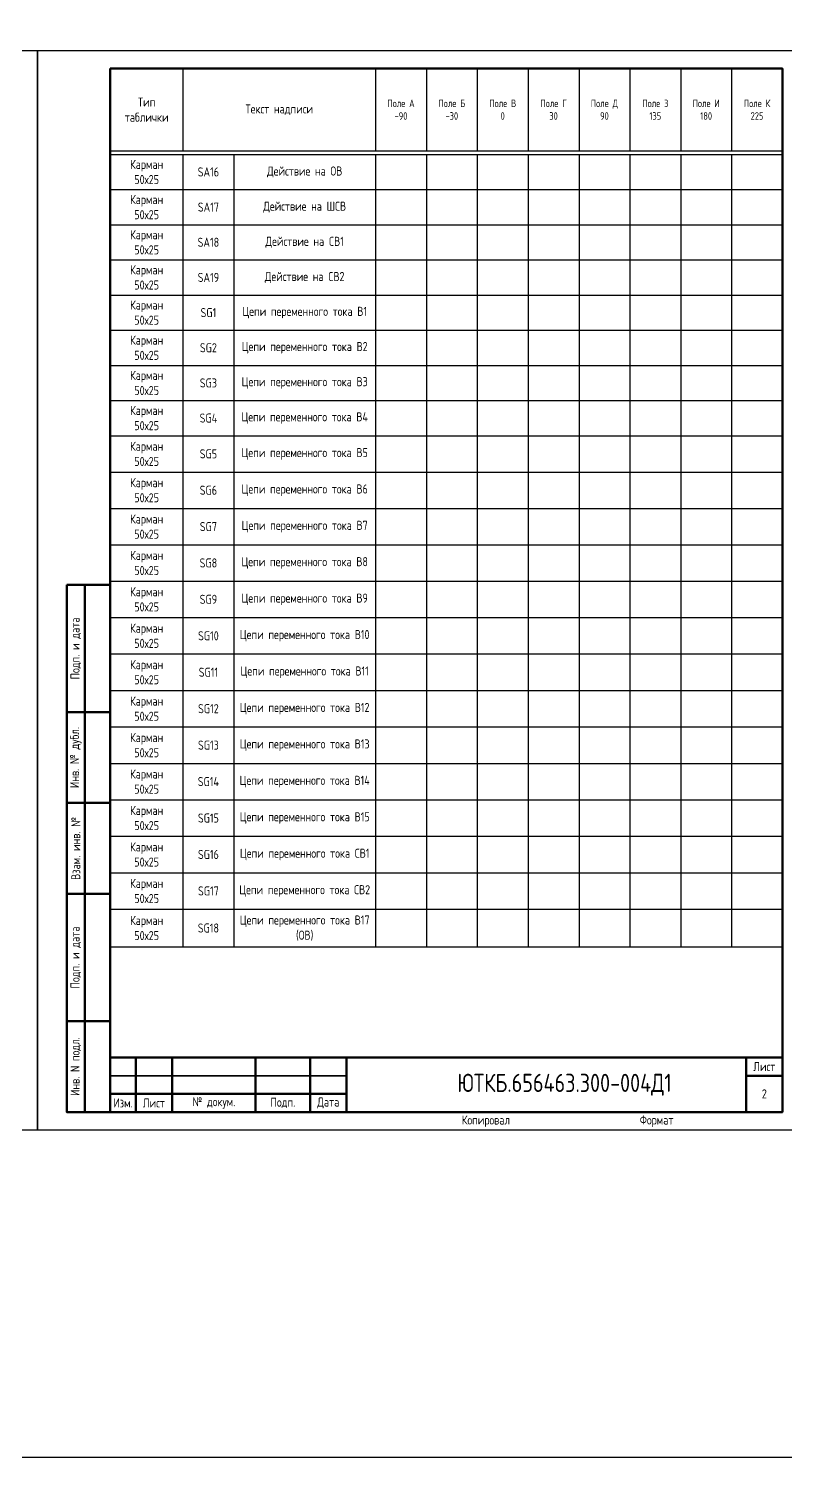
# Model space of a CAD drawing. Header units: millimetres. Extents: x -1612 to 9998, y -90 to 1220.
# Drawn here: x -842.3 to -634, y -90 to 303 of the extents above; entities that cross this region are included whole.
import ezdxf

# ---------------------------------------------------------------- set-up
doc = ezdxf.new("R2010")
doc.units = ezdxf.units.MM
doc.styles.add('Gost_type_A', font='GOST_0.TTF')

# ---------------------------------------------------------------- blocks, each defined once
blk = doc.blocks.new('Штамп левый нижний')
at = {"lineweight": 50}
for points in [[(-12, 145), (-7, 145), (-7, 110), (-12, 110)], [(-7, 145), (0, 145), (0, 110), (-7, 110)], [(-12, 110), (-7, 110), (-7, 85), (-12, 85)], [(-7, 110), (0, 110), (0, 85), (-7, 85)], [(-12, 85), (-7, 85), (-7, 60), (-12, 60)], [(-7, 85), (0, 85), (0, 60), (-7, 60)], [(-12, 60), (-7, 60), (-7, 25), (-12, 25)], [(-7, 60), (0, 60), (0, 25), (-7, 25)], [(-12, 25), (-7, 25), (-7, 0), (-12, 0)], [(-7, 25), (0, 25), (0, 0), (-7, 0)]]:
    blk.add_lwpolyline(points, close=True, dxfattribs=at)
at = {"char_height": 2.5, "attachment_point": 5, "rotation": 90, "style": 'Gost_type_A'}
for s, insert, width in [('Подп. и дата', (-9.5, 127.5), 35), ('Инв. № дубл.', (-9.5, 97.5), 25), ('Взам. инв. №', (-9.5, 72.5), 25), ('Подп. и дата', (-9.5, 42.5), 35), ('Инв. N подл.', (-9.5, 12.5), 25)]:
    blk.add_mtext(s, dxfattribs=dict(at, insert=insert, width=width))
blk = doc.blocks.new('Формат_А4')
blk.add_lwpolyline([(0, 297), (0, 0), (-210, 0), (-210, 297)], close=True)
at = {"lineweight": 50}
blk.add_lwpolyline([(-190, 292), (-5, 292), (-5, 5), (-190, 5)], close=True, dxfattribs=at)
blk = doc.blocks.new('Штамп малый нижний')
at = {"lineweight": 50}
for points in [[(-185, 15), (-178, 15), (-178, 5), (-185, 5)], [(-178, 15), (-168, 15), (-168, 5), (-178, 5)], [(-168, 15), (-145, 15), (-145, 5), (-168, 5)], [(-145, 15), (-130, 15), (-130, 5), (-145, 5)], [(-130, 15), (-120, 15), (-120, 5), (-130, 5)], [(-120, 15), (-10, 15), (-10, 0), (-120, 0)], [(-10, 15), (0, 15), (0, 10), (-10, 10)], [(-10, 10), (0, 10), (0, 0), (-10, 0)], [(-185, 5), (-178, 5), (-178, 0), (-185, 0)], [(-178, 5), (-168, 5), (-168, 0), (-178, 0)], [(-168, 5), (-145, 5), (-145, 0), (-168, 0)], [(-145, 5), (-130, 5), (-130, 0), (-145, 0)], [(-130, 5), (-120, 5), (-120, 0), (-130, 0)]]:
    blk.add_lwpolyline(points, close=True, dxfattribs=at)
for points in [[(-185, 15), (-178, 15), (-178, 10), (-185, 10)], [(-178, 15), (-168, 15), (-168, 10), (-178, 10)], [(-168, 15), (-145, 15), (-145, 10), (-168, 10)], [(-145, 15), (-130, 15), (-130, 10), (-145, 10)], [(-130, 15), (-120, 15), (-120, 10), (-130, 10)], [(-185, 10), (-178, 10), (-178, 5), (-185, 5)], [(-178, 10), (-168, 10), (-168, 5), (-178, 5)], [(-168, 10), (-145, 10), (-145, 5), (-168, 5)], [(-145, 10), (-130, 10), (-130, 5), (-145, 5)], [(-130, 10), (-120, 10), (-120, 5), (-130, 5)]]:
    blk.add_lwpolyline(points, close=True)
at = {"char_height": 2.5, "style": 'Gost_type_A'}
for s, insert, width, attachment_point in [('Лист', (-5, 12.5), 10, 5), ('№ докум.', (-156.5, 2.5), 23, 5), ('Подп.', (-137.5, 2.5), 15, 5), ('Дата', (-125, 2.5), 10, 5), ('Изм.', (-181.5, 2.5), 7, 5), ('Лист', (-173, 2.5), 10, 5), ('Копировал', (-75, -2.53), 13.1202, 6), ('Формат', (-30, -2.53), 13.1202, 6)]:
    blk.add_mtext(s, dxfattribs=dict(at, insert=insert, width=width, attachment_point=attachment_point))
blk = doc.blocks.new('*T16')
at = {"color": 0, "linetype": 'ByBlock', "lineweight": -2, "transparency": 16777216}
for p, q in [((0, 0), (185, 0)), ((0, 0), (0, -236.35)), ((20, 0), (20, -22.61)), ((73, 0), (73, -22.61)), ((87, 0), (87, -22.61)), ((101, 0), (101, -22.61)), ((115, 0), (115, -22.61)), ((129, 0), (129, -22.61)), ((143, 0), (143, -22.61)), ((157, 0), (157, -22.61)), ((171, 0), (171, -22.61)), ((185, 0), (185, -236.35)), ((210, 0), (395, 0)), ((210, 0), (210, -241.59)), ((230, 0), (230, -22.61)), ((283, 0), (283, -22.61)), ((297, 0), (297, -22.61)), ((311, 0), (311, -22.61)), ((325, 0), (325, -22.61)), ((339, 0), (339, -22.61)), ((353, 0), (353, -22.61)), ((367, 0), (367, -22.61)), ((381, 0), (381, -22.61)), ((395, 0), (395, -241.59)), ((420, 0), (605, 0)), ((420, 0), (420, -185.14)), ((440, 0), (440, -22.61)), ((493, 0), (493, -22.61)), ((507, 0), (507, -22.61)), ((521, 0), (521, -22.61)), ((535, 0), (535, -22.61)), ((549, 0), (549, -22.61)), ((563, 0), (563, -22.61)), ((577, 0), (577, -22.61)), ((591, 0), (591, -22.61)), ((605, 0), (605, -185.14)), ((0, -22.61), (185, -22.61)), ((210, -22.61), (395, -22.61)), ((420, -22.61), (605, -22.61)), ((0, -23.61), (185, -23.61)), ((20, -23.61), (20, -236.35)), ((34, -23.61), (34, -236.35)), ((73, -23.61), (73, -236.35)), ((87, -23.61), (87, -236.35)), ((101, -23.61), (101, -236.35)), ((115, -23.61), (115, -236.35)), ((129, -23.61), (129, -236.35)), ((143, -23.61), (143, -236.35)), ((157, -23.61), (157, -236.35)), ((171, -23.61), (171, -236.35)), ((210, -23.61), (395, -23.61)), ((230, -23.61), (230, -241.59)), ((244, -23.61), (244, -241.59)), ((283, -23.61), (283, -241.59)), ((297, -23.61), (297, -241.59)), ((311, -23.61), (311, -241.59)), ((325, -23.61), (325, -241.59)), ((339, -23.61), (339, -241.59)), ((353, -23.61), (353, -241.59)), ((367, -23.61), (367, -241.59)), ((381, -23.61), (381, -241.59)), ((420, -23.61), (605, -23.61)), ((440, -23.61), (440, -185.14)), ((454, -23.61), (454, -185.14)), ((493, -23.61), (493, -185.14)), ((507, -23.61), (507, -185.14)), ((521, -23.61), (521, -185.14)), ((535, -23.61), (535, -185.14)), ((549, -23.61), (549, -185.14)), ((563, -23.61), (563, -185.14)), ((577, -23.61), (577, -185.14)), ((591, -23.61), (591, -185.14)), ((0, -33.28), (185, -33.28)), ((210, -33.28), (395, -33.28)), ((420, -33.99), (605, -33.99)), ((0, -42.95), (185, -42.95)), ((210, -42.95), (395, -42.95)), ((420, -44.37), (605, -44.37)), ((0, -52.62), (185, -52.62)), ((210, -52.62), (395, -52.62)), ((420, -54.76), (605, -54.76)), ((0, -62.29), (185, -62.29)), ((210, -62.29), (395, -62.29)), ((420, -65.14), (605, -65.14)), ((0, -71.96), (185, -71.96)), ((210, -71.96), (395, -71.96)), ((420, -75.14), (605, -75.14)), ((0, -81.63), (185, -81.63)), ((210, -81.63), (395, -81.63)), ((420, -85.14), (605, -85.14)), ((0, -91.3), (185, -91.3)), ((210, -91.3), (395, -91.3)), ((420, -95.14), (605, -95.14)), ((0, -100.97), (185, -100.97)), ((210, -100.97), (395, -100.97)), ((420, -105.14), (605, -105.14)), ((0, -110.64), (185, -110.64)), ((210, -110.97), (395, -110.97)), ((420, -115.14), (605, -115.14)), ((0, -120.31), (185, -120.31)), ((210, -120.97), (395, -120.97)), ((420, -125.14), (605, -125.14)), ((0, -129.98), (185, -129.98)), ((210, -130.97), (395, -130.97)), ((420, -135.14), (605, -135.14)), ((0, -139.65), (185, -139.65)), ((210, -140.97), (395, -140.97)), ((420, -145.14), (605, -145.14)), ((0, -149.32), (185, -149.32)), ((210, -151), (395, -151)), ((420, -155.14), (605, -155.14)), ((0, -158.99), (185, -158.99)), ((210, -161.02), (395, -161.02)), ((0, -168.66), (185, -168.66)), ((420, -165.14), (605, -165.14)), ((210, -171.05), (395, -171.05)), ((420, -175.14), (605, -175.14)), ((0, -178.33), (185, -178.33)), ((210, -181.07), (395, -181.07)), ((0, -188), (185, -188)), ((420, -185.14), (605, -185.14)), ((210, -191.1), (395, -191.1)), ((0, -197.67), (185, -197.67)), ((210, -201.12), (395, -201.12)), ((0, -207.34), (185, -207.34)), ((210, -211.15), (395, -211.15)), ((0, -217.01), (185, -217.01)), ((210, -221.18), (395, -221.18)), ((0, -226.68), (185, -226.68)), ((210, -231.2), (395, -231.2)), ((0, -236.35), (185, -236.35)), ((210, -241.59), (395, -241.59))]:
    blk.add_line(p, q, dxfattribs=at)
at = {"color": 0, "transparency": 16777216, "char_height": 2.5, "attachment_point": 5, "style": 'Gost_type_A'}
for s, insert, width in [('Тип таблички', (10, -11.3), 17), ('Текст надписи', (46.5, -11.3), 50), ('{\\H0.83333x;\\C256;Поле А \\P-90}', (80, -11.3), 11), ('{\\H0.83333x;\\C256;Поле Б\\P-30}', (94, -11.3), 11), ('{\\H0.83333x;\\C256;Поле В\\P0}', (108, -11.3), 11), ('{\\H0.83333x;\\C256;Поле Г\\P30}', (122, -11.3), 11), ('{\\H0.83333x;\\C256;Поле Д\\P90}', (136, -11.3), 11), ('{\\H0.83333x;\\C256;Поле З\\P135}', (150, -11.3), 11), ('{\\H0.83333x;\\C256;Поле И\\P180}', (164, -11.3), 11), ('{\\H0.83333x;\\C256;Поле К\\P225}', (178, -11.3), 11), ('Тип таблички', (220, -11.3), 17), ('Текст надписи', (256.5, -11.3), 50), ('{\\H0.83333x;\\C256;Поле А \\P-90}', (290, -11.3), 11), ('{\\H0.83333x;\\C256;Поле Б\\P-30}', (304, -11.3), 11), ('{\\H0.83333x;\\C256;Поле В\\P0}', (318, -11.3), 11), ('{\\H0.83333x;\\C256;Поле Г\\P30}', (332, -11.3), 11), ('{\\H0.83333x;\\C256;Поле Д\\P90}', (346, -11.3), 11), ('{\\H0.83333x;\\C256;Поле З\\P135}', (360, -11.3), 11), ('{\\H0.83333x;\\C256;Поле И\\P180}', (374, -11.3), 11), ('{\\H0.83333x;\\C256;Поле К\\P225}', (388, -11.3), 11), ('Тип таблички', (430, -11.3), 17), ('Текст надписи', (466.5, -11.3), 50), ('{\\H0.83333x;\\C256;Поле А \\P-90}', (500, -11.3), 11), ('{\\H0.83333x;\\C256;Поле Б\\P-30}', (514, -11.3), 11), ('{\\H0.83333x;\\C256;Поле В\\P0}', (528, -11.3), 11), ('{\\H0.83333x;\\C256;Поле Г\\P30}', (542, -11.3), 11), ('{\\H0.83333x;\\C256;Поле Д\\P90}', (556, -11.3), 11), ('{\\H0.83333x;\\C256;Поле З\\P135}', (570, -11.3), 11), ('{\\H0.83333x;\\C256;Поле И\\P180}', (584, -11.3), 11), ('{\\H0.83333x;\\C256;Поле К\\P225}', (598, -11.3), 11), ('Карман\\P50х25', (10, -28.44), 17), ('A1', (27, -28.44), 11), ('ИЭУ', (53.5, -28.44), 36), ('Карман\\P50х25', (220, -28.44), 17), ('SA16', (237, -28.44), 11), ('Действие на ОВ', (263.5, -28.44), 36), ('Карман\\P50х25', (430, -28.8), 17), ('Цепи переменного тока ШСВ стороны 1 секции', (473.5, -28.8), 36), ('SG19', (447, -28.8), 11), ('Карман\\P50х25', (10, -38.11), 17), ('Карман\\P50х25', (220, -38.11), 17), ('A2', (27, -38.11), 11), ('ИЭУ', (53.5, -38.11), 36), ('SA17', (237, -38.11), 11), ('Действие на ШСВ', (263.5, -38.11), 36), ('Карман\\P50х25', (430, -39.18), 17), ('SG20', (447, -39.18), 11), ('Цепи переменного тока ШСВ стороны 2 секции', (473.5, -39.18), 36), ('Карман\\P50х25', (10, -47.78), 17), ('A3', (27, -47.78), 11), ('ИЭУ', (53.5, -47.78), 36), ('Карман\\P50х25', (220, -47.78), 17), ('SA18', (237, -47.78), 11), ('Действие на CВ1', (263.5, -47.78), 36), ('Карман\\P50х25', (430, -49.57), 17), ('{\\C256;Цепи переменного \\Pнапряжения 1 секции шин}', (473.5, -49.57), 36), ('SG21', (447, -49.57), 11), ('Карман\\P50х25', (10, -57.45), 17), ('Карман\\P50х25', (220, -57.45), 17), ('A1.1', (27, -57.45), 11), ('ИЧМ ИЭУ', (53.5, -57.45), 36), ('SA19', (237, -57.45), 11), ('Действие на CВ2', (263.5, -57.45), 36), ('Карман\\P50х25', (430, -59.95), 17), ('SG22', (447, -59.95), 11), ('{\\C256;Цепи переменного \\Pнапряжения 2 секции шин}', (473.5, -59.95), 36), ('Карман\\P50х25', (10, -67.12), 17), ('A2.1', (27, -67.12), 11), ('ИЧМ ИЭУ', (53.5, -67.12), 36), ('Карман\\P50х25', (220, -67.12), 17), ('SG1', (237, -67.12), 11), ('Цепи переменного тока В1', (263.5, -67.12), 36), ('Карман\\P50х25', (10, -76.79), 17), ('Карман\\P50х25', (220, -76.79), 17), ('A3.1', (27, -76.79), 11), ('ИЧМ ИЭУ', (53.5, -76.79), 36), ('SG2', (237, -76.79), 11), ('Цепи переменного тока В2', (263.5, -76.79), 36), ('Карман\\P50х25', (10, -86.46), 17), ('HL1', (27, -86.46), 11), ('Вызов', (53.5, -86.46), 36), ('Карман\\P50х25', (220, -86.46), 17), ('SG3', (237, -86.46), 11), ('Цепи переменного тока В3', (263.5, -86.46), 36), ('Карман\\P50х25', (10, -96.13), 17), ('Карман\\P50х25', (220, -96.13), 17), ('SA1', (27, -96.13), 11), ('Действие на В1', (53.5, -96.13), 36), ('SG4', (237, -96.13), 11), ('Цепи переменного тока В4', (263.5, -96.13), 36), ('Карман\\P50х25', (10, -105.8), 17), ('SA2', (27, -105.8), 11), ('Действие на В2', (53.5, -105.8), 36), ('Карман\\P50х25', (220, -105.97), 17), ('SG5', (237, -105.97), 11), ('Цепи переменного тока В5', (263.5, -105.97), 36), ('Карман\\P50х25', (10, -115.47), 17), ('Действие на В3', (53.5, -115.47), 36), ('Карман\\P50х25', (220, -115.97), 17), ('SA3', (27, -115.47), 11), ('SG6', (237, -115.97), 11), ('Цепи переменного тока В6', (263.5, -115.97), 36), ('Карман\\P50х25', (10, -125.14), 17), ('SA4', (27, -125.14), 11), ('Действие на В4', (53.5, -125.14), 36), ('Карман\\P50х25', (220, -125.97), 17), ('SG7', (237, -125.97), 11), ('Цепи переменного тока В7', (263.5, -125.97), 36), ('Карман\\P50х25', (10, -134.82), 17), ('SA5', (27, -134.82), 11), ('Действие на В5', (53.5, -134.82), 36), ('Карман\\P50х25', (220, -135.97), 17), ('SG8', (237, -135.97), 11), ('Цепи переменного тока В8', (263.5, -135.97), 36), ('Карман\\P50х25', (10, -144.49), 17), ('SA6', (27, -144.49), 11), ('Действие на В6', (53.5, -144.49), 36), ('Карман\\P50х25', (220, -145.98), 17), ('SG9', (237, -145.98), 11), ('Цепи переменного тока {\\C256;В9 }', (263.5, -145.98), 36), ('Карман\\P50х25', (10, -154.16), 17), ('SA7', (27, -154.16), 11), ('Действие на В7', (53.5, -154.16), 36), ('Карман\\P50х25', (220, -156.01), 17), ('SG10', (237, -156.01), 11), ('Цепи переменного тока {\\C256;В10 }', (263.5, -156.01), 36), ('Карман\\P50х25', (10, -163.83), 17), ('SA8', (27, -163.83), 11), ('Действие на В8', (53.5, -163.83), 36), ('Карман\\P50х25', (220, -166.03), 17), ('SG11', (237, -166.03), 11), ('Цепи переменного тока {\\C256;В11 }', (263.5, -166.03), 36), ('Карман\\P50х25', (10, -173.5), 17), ('SA9', (27, -173.5), 11), ('Действие на В9', (53.5, -173.5), 36), ('Карман\\P50х25', (220, -176.06), 17), ('SG12', (237, -176.06), 11), ('Цепи переменного тока {\\C256;В12 }', (263.5, -176.06), 36), ('Карман\\P50х25', (10, -183.17), 17), ('SA10', (27, -183.17), 11), ('Действие на В10', (53.5, -183.17), 36), ('Карман\\P50х25', (220, -186.09), 17), ('Цепи переменного тока {\\C256;В13 }', (263.5, -186.09), 36), ('SG13', (237, -186.09), 11), ('Карман\\P50х25', (10, -192.84), 17), ('SA11', (27, -192.84), 11), ('Действие на В11', (53.5, -192.84), 36), ('Карман\\P50х25', (220, -196.11), 17), ('SG14', (237, -196.11), 11), ('Цепи переменного тока {\\C256;В14 }', (263.5, -196.11), 36), ('Карман\\P50х25', (10, -202.51), 17), ('SA12', (27, -202.51), 11), ('Действие на В12', (53.5, -202.51), 36), ('Карман\\P50х25', (220, -206.14), 17), ('SG15', (237, -206.14), 11), ('Цепи переменного тока {\\C256;В15 }', (263.5, -206.14), 36), ('Карман\\P50х25', (10, -212.18), 17), ('SA13', (27, -212.18), 11), ('Действие на В13', (53.5, -212.18), 36), ('Карман\\P50х25', (220, -216.16), 17), ('SG16', (237, -216.16), 11), ('Цепи переменного тока {\\C256;СВ1}', (263.5, -216.16), 36), ('Карман\\P50х25', (10, -221.85), 17), ('SA14', (27, -221.85), 11), ('Действие на В14', (53.5, -221.85), 36), ('Карман\\P50х25', (220, -226.19), 17), ('SG17', (237, -226.19), 11), ('Цепи переменного тока {\\C256;СВ2}', (263.5, -226.19), 36), ('Карман\\P50х25', (10, -231.52), 17), ('SA15', (27, -231.52), 11), ('Действие на В15', (53.5, -231.52), 36), ('Карман\\P50х25', (220, -236.39), 17), ('SG18', (237, -236.39), 11), ('Цепи переменного тока {\\C256;В17 (ОВ)}', (263.5, -236.39), 36)]:
    blk.add_mtext(s, dxfattribs=dict(at, insert=insert, width=width))
blk = doc.blocks.new('*T49')
at = {"color": 0, "linetype": 'ByBlock', "lineweight": -2, "transparency": 16777216}
for p, q in [((0, 0), (185, 0)), ((0, 0), (0, -241.59)), ((20, 0), (20, -22.61)), ((73, 0), (73, -22.61)), ((87, 0), (87, -22.61)), ((101, 0), (101, -22.61)), ((115, 0), (115, -22.61)), ((129, 0), (129, -22.61)), ((143, 0), (143, -22.61)), ((157, 0), (157, -22.61)), ((171, 0), (171, -22.61)), ((185, 0), (185, -241.59)), ((0, -22.61), (185, -22.61)), ((0, -23.61), (185, -23.61)), ((20, -23.61), (20, -241.59)), ((34, -23.61), (34, -241.59)), ((73, -23.61), (73, -241.59)), ((87, -23.61), (87, -241.59)), ((101, -23.61), (101, -241.59)), ((115, -23.61), (115, -241.59)), ((129, -23.61), (129, -241.59)), ((143, -23.61), (143, -241.59)), ((157, -23.61), (157, -241.59)), ((171, -23.61), (171, -241.59)), ((0, -33.28), (185, -33.28)), ((0, -42.95), (185, -42.95)), ((0, -52.62), (185, -52.62)), ((0, -62.29), (185, -62.29)), ((0, -71.96), (185, -71.96)), ((0, -81.63), (185, -81.63)), ((0, -91.3), (185, -91.3)), ((0, -100.97), (185, -100.97)), ((0, -110.97), (185, -110.97)), ((0, -120.97), (185, -120.97)), ((0, -130.97), (185, -130.97)), ((0, -140.97), (185, -140.97)), ((0, -151), (185, -151)), ((0, -161.02), (185, -161.02)), ((0, -171.05), (185, -171.05)), ((0, -181.07), (185, -181.07)), ((0, -191.1), (185, -191.1)), ((0, -201.12), (185, -201.12)), ((0, -211.15), (185, -211.15)), ((0, -221.18), (185, -221.18)), ((0, -231.2), (185, -231.2)), ((0, -241.59), (185, -241.59))]:
    blk.add_line(p, q, dxfattribs=at)
at = {"color": 0, "transparency": 16777216, "char_height": 2.5, "attachment_point": 5, "style": 'Gost_type_A'}
for s, insert, width in [('Тип таблички', (10, -11.3), 17), ('Текст надписи', (46.5, -11.3), 50), ('{\\H0.83333x;\\C256;Поле А \\P-90}', (80, -11.3), 11), ('{\\H0.83333x;\\C256;Поле Б\\P-30}', (94, -11.3), 11), ('{\\H0.83333x;\\C256;Поле В\\P0}', (108, -11.3), 11), ('{\\H0.83333x;\\C256;Поле Г\\P30}', (122, -11.3), 11), ('{\\H0.83333x;\\C256;Поле Д\\P90}', (136, -11.3), 11), ('{\\H0.83333x;\\C256;Поле З\\P135}', (150, -11.3), 11), ('{\\H0.83333x;\\C256;Поле И\\P180}', (164, -11.3), 11), ('{\\H0.83333x;\\C256;Поле К\\P225}', (178, -11.3), 11), ('Карман\\P50х25', (10, -28.44), 17), ('SA16', (27, -28.44), 11), ('Действие на ОВ', (53.5, -28.44), 36), ('Карман\\P50х25', (10, -38.11), 17), ('SA17', (27, -38.11), 11), ('Действие на ШСВ', (53.5, -38.11), 36), ('Карман\\P50х25', (10, -47.78), 17), ('SA18', (27, -47.78), 11), ('Действие на CВ1', (53.5, -47.78), 36), ('Карман\\P50х25', (10, -57.45), 17), ('SA19', (27, -57.45), 11), ('Действие на CВ2', (53.5, -57.45), 36), ('Карман\\P50х25', (10, -67.12), 17), ('SG1', (27, -67.12), 11), ('Цепи переменного тока В1', (53.5, -67.12), 36), ('Карман\\P50х25', (10, -76.79), 17), ('SG2', (27, -76.79), 11), ('Цепи переменного тока В2', (53.5, -76.79), 36), ('Карман\\P50х25', (10, -86.46), 17), ('SG3', (27, -86.46), 11), ('Цепи переменного тока В3', (53.5, -86.46), 36), ('Карман\\P50х25', (10, -96.13), 17), ('SG4', (27, -96.13), 11), ('Цепи переменного тока В4', (53.5, -96.13), 36), ('Карман\\P50х25', (10, -105.97), 17), ('SG5', (27, -105.97), 11), ('Цепи переменного тока В5', (53.5, -105.97), 36), ('Карман\\P50х25', (10, -115.97), 17), ('SG6', (27, -115.97), 11), ('Цепи переменного тока В6', (53.5, -115.97), 36), ('Карман\\P50х25', (10, -125.97), 17), ('SG7', (27, -125.97), 11), ('Цепи переменного тока В7', (53.5, -125.97), 36), ('Карман\\P50х25', (10, -135.97), 17), ('SG8', (27, -135.97), 11), ('Цепи переменного тока В8', (53.5, -135.97), 36), ('Карман\\P50х25', (10, -145.98), 17), ('SG9', (27, -145.98), 11), ('Цепи переменного тока {\\C256;В9 }', (53.5, -145.98), 36), ('Карман\\P50х25', (10, -156.01), 17), ('SG10', (27, -156.01), 11), ('Цепи переменного тока {\\C256;В10 }', (53.5, -156.01), 36), ('Карман\\P50х25', (10, -166.03), 17), ('SG11', (27, -166.03), 11), ('Цепи переменного тока {\\C256;В11 }', (53.5, -166.03), 36), ('Карман\\P50х25', (10, -176.06), 17), ('SG12', (27, -176.06), 11), ('Цепи переменного тока {\\C256;В12 }', (53.5, -176.06), 36), ('Карман\\P50х25', (10, -186.09), 17), ('Цепи переменного тока {\\C256;В13 }', (53.5, -186.09), 36), ('SG13', (27, -186.09), 11), ('Карман\\P50х25', (10, -196.11), 17), ('SG14', (27, -196.11), 11), ('Цепи переменного тока {\\C256;В14 }', (53.5, -196.11), 36), ('Карман\\P50х25', (10, -206.14), 17), ('SG15', (27, -206.14), 11), ('Цепи переменного тока {\\C256;В15 }', (53.5, -206.14), 36), ('Карман\\P50х25', (10, -216.16), 17), ('SG16', (27, -216.16), 11), ('Цепи переменного тока {\\C256;СВ1}', (53.5, -216.16), 36), ('Карман\\P50х25', (10, -226.19), 17), ('SG17', (27, -226.19), 11), ('Цепи переменного тока {\\C256;СВ2}', (53.5, -226.19), 36), ('Карман\\P50х25', (10, -236.39), 17), ('SG18', (27, -236.39), 11), ('Цепи переменного тока {\\C256;В17 (ОВ)}', (53.5, -236.39), 36)]:
    blk.add_mtext(s, dxfattribs=dict(at, insert=insert, width=width))

msp = doc.modelspace()

# ---------------------------------------------------------------- linework, layer by layer
msp.add_lwpolyline([(-1612, 1220), (9998.36, 1220), (9998.36, -90), (-1612, -90)], close=True)

# ---------------------------------------------------------------- block references
for name, p in [('Формат_А4', (-839.81, 0)), ('Формат_А4', (-629.81, 0)), ('*T16', (-1029.81, 292)), ('*T49', (-819.81, 292)), ('Штамп левый нижний', (-819.81, 5)), ('Штамп малый нижний', (-634.81, 5))]:
    msp.add_blockref(name, p)

# ---------------------------------------------------------------- texts
at = {"attachment_point": 5, "style": 'Gost_type_A'}
for s, insert, char_height, width in [('ЮТКБ.656463.300-004Д1', (-694.81, 12.5), 5, 120), ('2', (-639.81, 10), 2.5, 10)]:
    msp.add_mtext(s, dxfattribs=dict(at, insert=insert, char_height=char_height, width=width))

doc.saveas('drawing.dxf')
